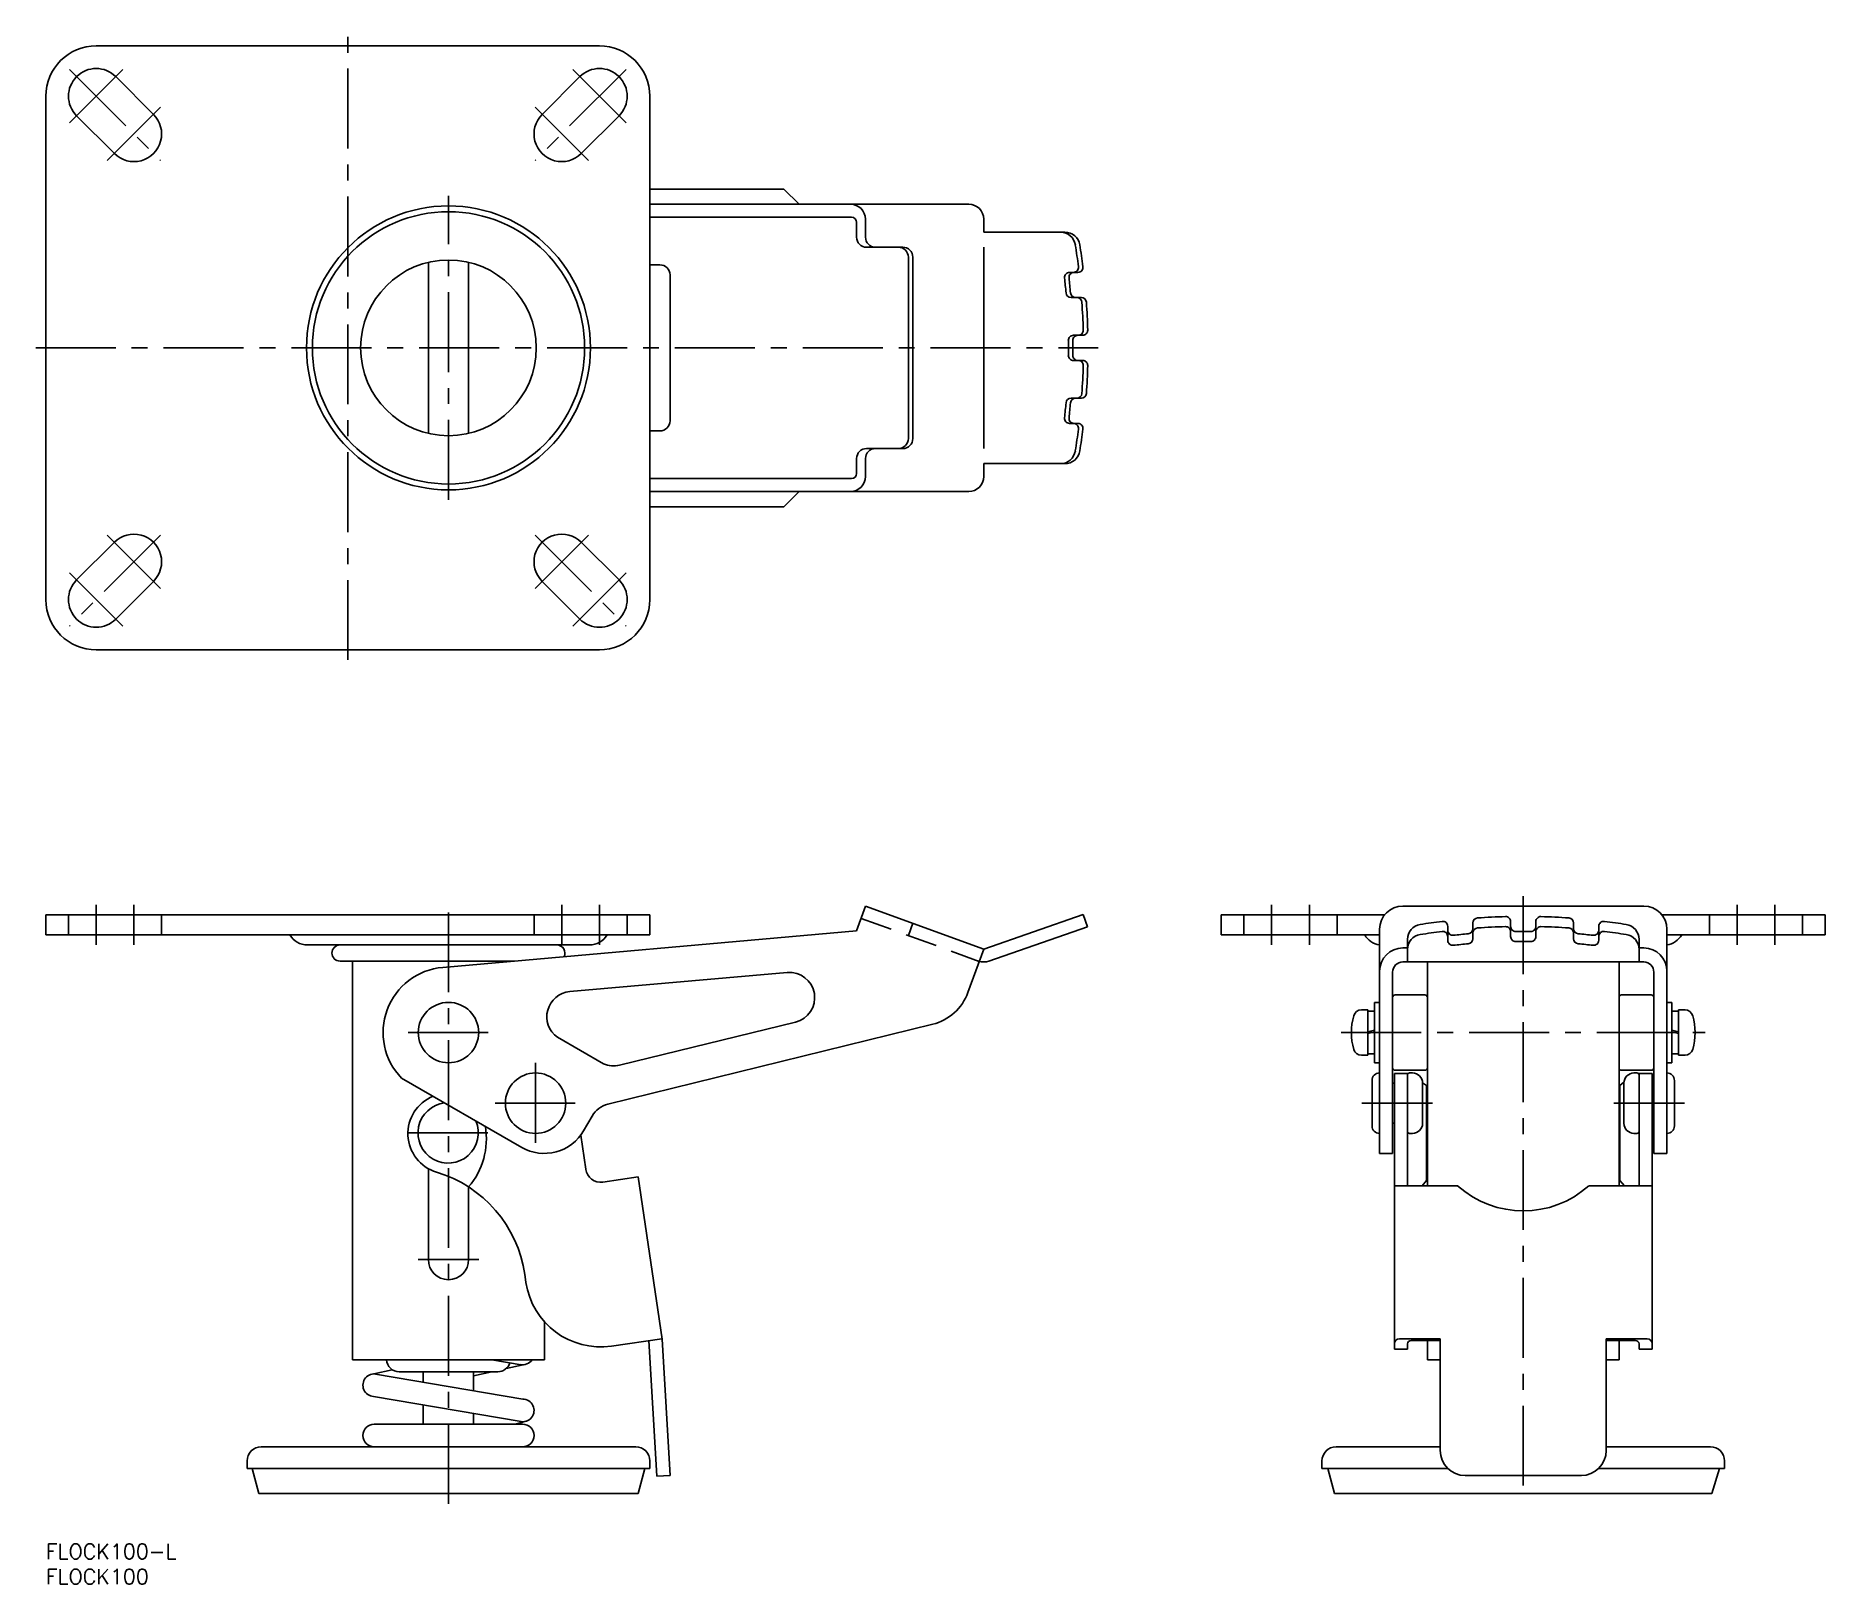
# Model space of a CAD drawing. Extents: x -2 to 354, y -8 to 300.
import ezdxf

# ---------------------------------------------------------------- set-up
doc = ezdxf.new("R2010")
doc.units = 0
doc.header["$LTSCALE"] = 0.5
doc.linetypes.add('CENTER', pattern=[50.8, 31.75, -6.35, 6.35, -6.35])
doc.linetypes.add('DASHED', pattern=[19.05, 12.7, -6.35])
for name, color, linetype in [('MSM_CENTER', 1, 'CENTER'), ('MSM_CONTINUOUS', 7, 'CONTINUOUS'), ('MSM_DASHED', 4, 'DASHED'), ('MSM_PART_NUMBER', 7, 'CONTINUOUS')]:
    doc.layers.add(name, color=color, linetype=linetype)
doc.styles.get("Standard").update_dxf_attribs({"font": 'txt.shx', "height": 3, "bigfont": 'bigfont.shx'})

# ---------------------------------------------------------------- blocks, each defined once
blk = doc.blocks.new('*U5')
at = {"layer": 'MSM_PART_NUMBER'}
blk.add_text('FLOCK100-L', height=3, dxfattribs=at).set_placement((0, -3))
blk = doc.blocks.new('*U6')
at = {"layer": 'MSM_PART_NUMBER'}
blk.add_text('FLOCK100', height=3, dxfattribs=at).set_placement((0, -8))

msp = doc.modelspace()

# ---------------------------------------------------------------- linework, layer by layer
at = {"layer": 'MSM_CENTER'}
for p, q in [((60, 175.63), (60, 299.63)), ((4.7, 292.94), (22.8, 274.83)), ((4.7, 282.33), (15.3, 292.94)), ((115.3, 292.94), (97.2, 274.83)), ((115.3, 282.33), (104.7, 292.94)), ((12.2, 274.83), (22.8, 285.44)), ((107.8, 274.83), (97.2, 285.44)), ((80, 207.43), (80, 267.84)), ((-2, 237.63), (209.06, 237.64)), ((22.8, 200.44), (4.7, 182.33)), ((22.8, 189.83), (12.2, 200.44)), ((97.2, 200.44), (115.3, 182.33)), ((97.2, 189.83), (107.8, 200.44)), ((15.3, 182.33), (4.7, 192.94)), ((104.7, 182.33), (115.3, 192.94)), ((293.55, 11.59), (293.55, 128.72)), ((10, 127), (10, 119)), ((17.5, 127), (17.5, 119)), ((80, 8), (80, 127)), ((102.5, 127), (102.5, 119)), ((110, 127), (110, 119)), ((243.55, 127), (243.55, 119)), ((251.05, 127), (251.05, 119)), ((336.05, 127), (336.05, 119)), ((343.55, 127), (343.55, 119)), ((72, 101.6), (88, 101.6)), ((257.4, 101.6), (329.7, 101.6)), ((97.3, 95.57), (97.3, 79.57)), ((89.3, 87.57), (105.3, 87.57)), ((261.5, 87.57), (275.55, 87.57)), ((325.6, 87.57), (311.55, 87.57)), ((71.94, 81.66), (87.94, 81.66)), ((74, 56.5), (86, 56.5))]:
    msp.add_line(p, q, dxfattribs=at)
at = {"layer": 'MSM_CONTINUOUS'}
for p, q in [((10, 297.63), (110, 297.63)), ((13.89, 291.52), (21.39, 284.02)), ((106.11, 291.52), (98.61, 284.02)), ((0, 287.63), (0, 187.63)), ((120, 187.63), (120, 287.63)), ((6.11, 283.74), (13.61, 276.24)), ((113.89, 283.74), (106.39, 276.24)), ((120, 269.18), (146.65, 269.18)), ((146.65, 269.18), (149.65, 266.18)), ((120, 266.18), (183.36, 266.18)), ((120, 263.58), (160.08, 263.58)), ((162.86, 259.63), (162.86, 263.18)), ((186.36, 263.18), (186.36, 260.63)), ((161.08, 259.63), (161.08, 262.58)), ((186.36, 260.63), (202.48, 260.63)), ((163.08, 257.63), (170.26, 257.63)), ((186.36, 257.63), (186.36, 217.63)), ((76, 220.65), (76, 254.62)), ((84, 220.65), (84, 254.62)), ((120, 254.13), (122.02, 254.13)), ((171.37, 255.63), (171.37, 219.63)), ((172.26, 255.63), (172.26, 219.63)), ((203.4, 252.63), (205.07, 252.63)), ((124.02, 223.13), (124.02, 252.13)), ((203.7, 247.63), (205.75, 247.63)), ((204.16, 240.13), (206.01, 240.13)), ((204.16, 235.13), (206.01, 235.13)), ((203.7, 227.63), (205.75, 227.63)), ((120, 221.13), (122.02, 221.13)), ((203.4, 222.63), (205.07, 222.63)), ((163.08, 217.63), (170.26, 217.63)), ((161.08, 215.63), (161.08, 212.68)), ((162.86, 215.63), (162.86, 212.08)), ((186.36, 214.63), (202.48, 214.63)), ((186.36, 214.63), (186.36, 212.08)), ((120, 211.68), (160.08, 211.68)), ((120, 209.08), (183.36, 209.08)), ((146.65, 206.08), (149.65, 209.08)), ((120, 206.08), (146.65, 206.08)), ((6.11, 191.52), (13.61, 199.02)), ((113.89, 191.52), (106.39, 199.02)), ((13.89, 183.74), (21.39, 191.24)), ((106.11, 183.74), (98.61, 191.24)), ((10, 177.63), (110, 177.63)), ((0, 125), (120, 125)), ((0, 121), (0, 125)), ((120, 121), (120, 125)), ((161.08, 121.83), (162.86, 126.72)), ((162.86, 126.72), (186.36, 118.2)), ((186.36, 118.2), (206.11, 125.06)), ((207, 122.61), (206.11, 125.06)), ((233.55, 125), (266.01, 125)), ((233.55, 121), (233.55, 125)), ((269.6, 126.72), (317.5, 126.72)), ((321.09, 125), (353.55, 125)), ((353.55, 121), (353.55, 125)), ((0, 121), (120, 121)), ((78.85, 114.55), (161.08, 121.83)), ((187.39, 115.8), (207, 122.61)), ((233.55, 121), (265, 121)), ((265, 77.57), (265, 122.12)), ((278.55, 119.93), (278.55, 122.7)), ((283.55, 120.23), (283.55, 123.38)), ((291.05, 120.69), (291.05, 123.64)), ((296.05, 120.69), (296.05, 123.64)), ((303.55, 120.23), (303.55, 123.38)), ((308.55, 119.93), (308.55, 122.7)), ((322.1, 77.57), (322.1, 122.12)), ((322.1, 121), (353.55, 121)), ((51.96, 119), (108.04, 119)), ((183.22, 109.55), (186.36, 118.2)), ((269.6, 118.4), (270.56, 118.4)), ((270.55, 115.62), (270.55, 120.11)), ((317.5, 118.4), (316.54, 118.4)), ((316.55, 115.62), (316.55, 120.11)), ((58.45, 115.8), (93.15, 115.8)), ((60.95, 115.8), (60.95, 36.6)), ((269.6, 115.62), (317.5, 115.62)), ((274.5, 115.62), (274.5, 71.17)), ((312.6, 115.62), (312.6, 71.17)), ((104.11, 109.73), (147.32, 113.51)), ((267.6, 77.57), (267.6, 113.62)), ((319.5, 77.57), (319.5, 113.62)), ((265, 107.6), (264, 107.6)), ((264, 107.6), (264, 95.6)), ((268.1, 109.1), (274, 109.1)), ((319, 109.1), (313.1, 109.1)), ((322.1, 107.6), (323.1, 107.6)), ((323.1, 107.6), (323.1, 95.6)), ((176.21, 103.25), (111.67, 87.37)), ((148.95, 103.68), (114, 95.12)), ((261.41, 106.1), (262.7, 106.1)), ((262.7, 97.1), (262.7, 106.1)), ((264, 105.85), (262.7, 105.85)), ((323.1, 105.85), (324.4, 105.85)), ((324.4, 97.1), (324.4, 106.1)), ((325.69, 106.1), (324.4, 106.1)), ((101.66, 100.67), (110.82, 95.39)), ((264, 102.1), (262.7, 101.75)), ((264, 101.77), (262.7, 101.43)), ((323.1, 102.1), (324.4, 101.75)), ((323.1, 101.77), (324.4, 101.43)), ((261.41, 97.1), (262.7, 97.1)), ((262.7, 97.35), (264, 97.35)), ((324.4, 97.35), (323.1, 97.35)), ((325.69, 97.1), (324.4, 97.1)), ((70.67, 92.55), (94.56, 78.79)), ((264, 95.6), (265, 95.6)), ((267.95, 93.49), (267.95, 38.72)), ((270.55, 93.49), (267.95, 93.49)), ((268.1, 94.1), (274, 94.1)), ((270.55, 93.49), (270.55, 71.17)), ((270.55, 93.49), (270.64, 93.43)), ((271.55, 93.57), (270.95, 93.57)), ((319, 94.1), (313.1, 94.1)), ((315.55, 93.57), (316.15, 93.57)), ((316.35, 93.49), (319.15, 93.49)), ((316.55, 93.49), (316.45, 93.43)), ((316.55, 93.49), (316.55, 71.17)), ((319.15, 93.49), (319.15, 38.72)), ((323.1, 95.6), (322.1, 95.6)), ((263.5, 83.07), (263.5, 92.07)), ((267.6, 91.57), (267.95, 91.57)), ((273.55, 91.58), (274.35, 91.07)), ((273.55, 83.57), (273.55, 91.57)), ((274.35, 72.24), (274.35, 91.07)), ((313.55, 91.72), (312.75, 91.07)), ((312.75, 72.24), (312.75, 91.07)), ((313.55, 83.57), (313.55, 91.57)), ((319.5, 91.57), (319.15, 91.57)), ((323.6, 83.07), (323.6, 92.07)), ((108.53, 85.01), (106.85, 82.1)), ((267.6, 83.57), (267.95, 83.57)), ((319.5, 83.57), (319.15, 83.57)), ((106.27, 81.21), (107.26, 74.43)), ((270.95, 81.57), (271.55, 81.57)), ((316.15, 81.57), (315.55, 81.57)), ((265, 77.57), (267.6, 77.57)), ((322.1, 77.57), (319.5, 77.57)), ((76, 74.57), (76, 56.5)), ((117.69, 72.93), (110.67, 71.9)), ((117.69, 72.93), (122.43, 40.66)), ((268, 71.17), (280.51, 71.17)), ((274.35, 72.24), (273.45, 71.17)), ((319.15, 71.17), (306.64, 71.17)), ((312.75, 72.24), (313.65, 71.17)), ((84, 56.5), (84, 70.93)), ((95.17, 53.57), (95.4, 51.97)), ((99.05, 44.16), (99.05, 36.6)), ((122.42, 40.77), (112.42, 39.31)), ((119.84, 40.39), (121.42, 13.44)), ((122.43, 40.66), (124.02, 13.59)), ((268.95, 40.77), (277.05, 40.77)), ((270.55, 39.79), (270.55, 38.72)), ((271.25, 40.39), (277.05, 40.39)), ((274.5, 40.39), (274.5, 36.6)), ((277.05, 40.77), (277.05, 18.59)), ((310.05, 40.77), (318.15, 40.77)), ((310.05, 18.59), (310.05, 40.77)), ((315.85, 40.39), (310.05, 40.39)), ((312.6, 40.39), (312.6, 36.6)), ((316.55, 39.79), (316.55, 38.72)), ((99.05, 36.6), (60.95, 36.6)), ((88.6, 36.6), (94.44, 35.61)), ((91.47, 34.84), (94.83, 35.59)), ((270.55, 38.72), (267.95, 38.72)), ((277.05, 36.6), (274.5, 36.6)), ((312.6, 36.6), (310.05, 36.6)), ((316.55, 38.72), (319.15, 38.72)), ((65.16, 33.79), (68.83, 34.61)), ((65.51, 33.76), (94.75, 28.78)), ((70.2, 34.2), (89.8, 34.2)), ((75, 32.15), (75, 34.2)), ((85, 33.4), (88.6, 34.2)), ((85, 30.44), (85, 34.2)), ((65.1, 29.28), (94.44, 24.3)), ((75, 23.8), (75, 27.6)), ((85, 23.8), (85, 25.9)), ((65.23, 23.8), (94.75, 23.8)), ((93.31, 23.8), (95.35, 24.36)), ((42.8, 19.3), (117.2, 19.3)), ((256.35, 19.3), (277.05, 19.3)), ((330.75, 19.3), (310.05, 19.3)), ((40, 16.5), (40, 15)), ((40, 15), (120, 15)), ((41, 15), (42.34, 10)), ((119, 15), (117.66, 10)), ((120, 16.5), (120, 15)), ((253.55, 16.5), (253.55, 15)), ((278.57, 15), (253.55, 15)), ((254.71, 15), (256.05, 10)), ((333.55, 15), (308.53, 15)), ((332.55, 15), (331.05, 10)), ((333.55, 16.5), (333.55, 15)), ((124.02, 13.59), (121.42, 13.44)), ((282, 13.59), (305.1, 13.59)), ((42.34, 10), (80, 10)), ((117.66, 10), (80, 10)), ((256.05, 10), (331.05, 10))]:
    msp.add_line(p, q, dxfattribs=at)
for centre, radius in [((80, 237.63), 28.21), ((80, 237.63), 27.05), ((80, 237.63), 17.45), ((80, 101.6), 6), ((97.3, 87.57), 6)]:
    msp.add_circle(centre, radius, dxfattribs=at)
for centre, radius, start, end in [((10, 287.63), 10, 90.0001, 180), ((110, 287.63), 10, 0, 90), ((10, 287.63), 5.5, 45, 224.9999), ((110, 287.63), 5.5, 315.0001, 135), ((17.5, 280.13), 5.5, 224.9999, 45), ((102.5, 280.13), 5.5, 135, 315.0001), ((159.86, 263.18), 3, 0, 90), ((160.08, 262.58), 1, 0, 90), ((183.36, 263.18), 3, 0, 90), ((163.08, 259.63), 2, 180, 270), ((164.86, 259.63), 2, 180, 270), ((201.59, 257.63), 3, 9.0607, 90), ((202.48, 257.63), 3, 9.0607, 90), ((169.37, 255.63), 2, 0, 90), ((170.26, 255.63), 2, 0, 90), ((76.17, 237.63), 130, 7.1248, 9.0607), ((77.06, 237.63), 130, 7.1248, 9.0607), ((122.02, 252.13), 2, 0, 90), ((203.4, 251.63), 1, 90, 186.2793), ((204.29, 251.63), 1, 90, 186.2793), ((204.17, 253.63), 1, 270, 7.1248), ((205.07, 253.63), 1, 270, 7.1248), ((76.17, 237.63), 127, 4.9299, 6.2793), ((77.06, 237.63), 127, 4.9299, 6.2793), ((203.7, 248.63), 1, 184.9299, 270), ((204.59, 248.63), 1, 184.9299, 270), ((204.86, 246.63), 1, 4.0006, 90), ((205.75, 246.63), 1, 4.0006, 90), ((76.17, 237.63), 130, 1.5547, 4.0006), ((77.16, 237.64), 129.9, 1.5491, 4.0011), ((204.16, 239.13), 1, 90, 180.6715), ((76.17, 237.63), 127, 359.3285, 0.6715), ((205.05, 239.13), 1, 90, 180.6715), ((77.06, 237.63), 127, 359.3285, 0.6715), ((205.12, 241.13), 1, 270, 1.5547), ((206.01, 241.13), 1, 270, 1.5547), ((204.16, 236.13), 1, 179.3285, 270), ((205.05, 236.13), 1, 179.3285, 270), ((205.12, 234.13), 1, 358.4453, 90), ((206.01, 234.13), 1, 358.4453, 90), ((76.17, 237.63), 130, 355.9994, 358.4453), ((77.06, 237.63), 130, 355.9994, 358.4453), ((203.7, 226.63), 1, 90, 175.0701), ((204.59, 226.63), 1, 90, 175.0701), ((204.86, 228.63), 1, 270, 355.9994), ((205.75, 228.63), 1, 270, 355.9994), ((76.17, 237.63), 127, 353.7207, 355.0701), ((77.06, 237.63), 127, 353.7207, 355.0701), ((122.02, 223.13), 2, 270, 0), ((203.4, 223.63), 1, 173.7207, 270), ((204.29, 223.63), 1, 173.7207, 270), ((204.17, 221.63), 1, 352.8752, 90), ((76.17, 237.63), 130, 350.9393, 352.8752), ((205.07, 221.63), 1, 352.8752, 90), ((77.06, 237.63), 130, 350.9393, 352.8752), ((163.08, 215.63), 2, 90, 180), ((164.86, 215.63), 2, 90, 180), ((169.37, 219.63), 2, 270, 0), ((170.26, 219.63), 2, 270, 0), ((201.59, 217.63), 3, 270, 350.9393), ((202.48, 217.63), 3, 270, 350.9393), ((159.86, 212.08), 3, 270, 0), ((160.08, 212.68), 1, 270, 0), ((183.36, 212.08), 3, 270, 0), ((17.5, 195.13), 5.5, 315, 135.0001), ((102.5, 195.13), 5.5, 44.9999, 225), ((10, 187.63), 5.5, 135.0001, 315), ((110, 187.63), 5.5, 225, 44.9999), ((10, 187.63), 10, 180, 270), ((110, 187.63), 10, 270, 0), ((269.6, 122.12), 4.6, 90, 180), ((293.55, -5.31), 130, 91.5547, 94.0006), ((290.05, 123.64), 1, 360, 91.5547), ((297.05, 123.64), 1, 88.4453, 180), ((293.55, -5.31), 130, 85.9994, 88.4453), ((317.5, 122.12), 4.6, 360, 90), ((51.96, 123), 4, 210, 270), ((108.04, 123), 4, 270, 330), ((265.51, 123), 4, 210, 262.6156), ((273.55, 120.11), 3, 99.0607, 180), ((273.55, 118.12), 3, 99.0607, 180), ((293.55, -5.31), 130, 97.1248, 99.0607), ((293.55, -7.3), 130, 97.1248, 99.0607), ((277.55, 122.7), 1, 0, 97.1248), ((277.55, 120.7), 1, 0, 97.1248), ((279.55, 121.92), 1, 180, 276.2793), ((293.55, -5.31), 127, 94.9299, 96.2793), ((282.55, 122.22), 1, 274.9299, 0), ((284.55, 123.38), 1, 94.0006, 180), ((284.55, 121.39), 1, 94.0006, 180), ((293.55, -7.3), 130, 91.5547, 94.0006), ((290.05, 121.65), 1, 360, 91.5547), ((292.05, 122.68), 1, 180, 270.6715), ((293.55, -5.31), 127, 89.3285, 90.6715), ((295.05, 122.68), 1, 269.3285, 360), ((297.05, 121.65), 1, 88.4453, 180), ((293.55, -7.3), 130, 85.9994, 88.4453), ((302.55, 123.38), 1, 360, 85.9994), ((302.55, 121.39), 1, 360, 85.9994), ((304.55, 122.22), 1, 180, 265.0701), ((293.55, -5.31), 127, 83.7207, 85.0701), ((307.55, 121.92), 1, 263.7207, 360), ((309.55, 122.7), 1, 82.8752, 180), ((309.55, 120.7), 1, 82.8752, 180), ((293.55, -5.31), 130, 80.9393, 82.8752), ((293.55, -7.3), 130, 80.9393, 82.8752), ((313.55, 120.11), 3, 0, 80.9393), ((313.55, 118.12), 3, 0, 80.9393), ((321.58, 123), 4, 277.3845, 330), ((58.45, 117.4), 1.6, 90, 270), ((101.55, 117.4), 1.6, 332.4154, 90), ((269.6, 113.8), 4.6, 90, 180), ((279.55, 119.93), 1, 180, 276.2793), ((293.55, -7.3), 127, 94.9299, 96.2793), ((282.55, 120.23), 1, 274.9299, 0), ((292.05, 120.69), 1, 180, 270.6715), ((293.55, -7.3), 127, 89.3285, 90.6715), ((295.05, 120.69), 1, 269.3285, 360), ((304.55, 120.23), 1, 180, 265.0701), ((293.55, -7.3), 127, 83.7207, 85.0701), ((307.55, 119.93), 1, 263.7207, 360), ((317.5, 113.8), 4.6, 360, 90), ((80, 101.6), 13, 95.0622, 224.1198), ((186.36, 118.62), 3, 250.0622, 290.0622), ((269.6, 113.62), 2, 90, 180), ((317.5, 113.62), 2, 0, 90), ((147.76, 108.53), 5, 283.7542, 95), ((104.54, 104.75), 5, 95, 234.7642), ((173.82, 112.96), 10, 283.8164, 340.0622), ((268.1, 108.6), 0.5, 90, 180), ((274, 108.6), 0.5, 0, 90), ((313.1, 108.6), 0.5, 90, 180), ((319, 108.6), 0.5, 0, 90), ((271.4, 101.6), 12, 163.8086, 196.1914), ((261.41, 104.5), 1.6, 90, 163.8086), ((325.69, 104.5), 1.6, 16.1914, 90), ((315.7, 101.6), 12, 343.8086, 16.1914), ((261.41, 98.7), 1.6, 196.1914, 270), ((325.69, 98.7), 1.6, 270, 343.8086), ((112.81, 99.98), 5, 246.5194, 283.7542), ((265, 92.07), 1.5, 90, 180), ((268.1, 94.6), 0.5, 180, 270), ((270.95, 93.17), 0.4, 90, 180), ((271.55, 91.57), 2, 0, 90), ((274, 94.6), 0.5, 270, 0), ((313.1, 94.6), 0.5, 180, 270), ((315.55, 91.57), 2, 90, 180), ((316.15, 93.17), 0.4, 0, 90), ((319, 94.6), 0.5, 270, 0), ((322.1, 92.07), 1.5, 0, 90), ((79.94, 81.53), 8, 112.1752, 253.2509), ((79.94, 81.66), 6, 96.7577, 23.3666), ((112.86, 82.52), 5, 103.8164, 150.0622), ((72.76, 80.51), 14.77, 319.5649, 9.435), ((99.05, 86.59), 9, 240.0622, 330.0622), ((265, 83.07), 1.5, 180, 270), ((270.95, 81.97), 0.4, 180, 270), ((271.55, 83.57), 2, 270, 0), ((315.55, 83.57), 2, 180, 270), ((316.15, 81.97), 0.4, 270, 0), ((322.1, 83.07), 1.5, 270, 0), ((70.43, 49.93), 25, 8.3536, 73.2509), ((110.23, 74.86), 3, 188.3536, 278.3536), ((293.55, 85.67), 19.5, 228.0381, 311.9619), ((80, 56.5), 4, 180, 0), ((110.24, 54.15), 15, 188.3536, 278.3536), ((268.95, 39.77), 1, 90, 180), ((271.18, 39.77), 0.63, 83.736, 178.4434), ((315.92, 39.77), 0.63, 1.5566, 96.264), ((318.15, 39.77), 1, 0, 90), ((70.2, 36.7), 2.5, 182.279, 270), ((89.8, 36.7), 2.5, 270, 343.4787), ((94.75, 37.84), 2.25, 256.9449, 326.6811), ((65.25, 31.53), 2.25, 77.2037, 266.1587), ((94.75, 26.53), 2.25, 256.9449, 90), ((65.25, 21.55), 2.25, 90, 270), ((94.75, 21.55), 2.25, 270, 90), ((42.8, 16.5), 2.8, 90, 180), ((117.2, 16.5), 2.8, 0, 90), ((256.35, 16.5), 2.8, 90, 180), ((282.05, 18.59), 5, 180, 270), ((305.05, 18.59), 5, 270, 0), ((330.75, 16.5), 2.8, 0, 90)]:
    msp.add_arc(centre, radius, start, end, dxfattribs=at)
at = {"layer": 'MSM_DASHED'}
for p, q in [((4.5, 125), (4.5, 121)), ((23, 125), (23, 121)), ((97, 125), (97, 121)), ((115.5, 125), (115.5, 121)), ((238.05, 125), (238.05, 121)), ((256.55, 125), (256.55, 121)), ((330.55, 125), (330.55, 121)), ((349.05, 125), (349.05, 121)), ((161.97, 124.28), (185.47, 115.75)), ((171.37, 120.87), (172.26, 123.31))]:
    msp.add_line(p, q, dxfattribs=at)

# ---------------------------------------------------------------- block references
at = {"layer": 'MSM_CONTINUOUS'}
for name in ['*U5', '*U6']:
    msp.add_blockref(name, (0, 0), dxfattribs=at)

doc.saveas('drawing.dxf')
